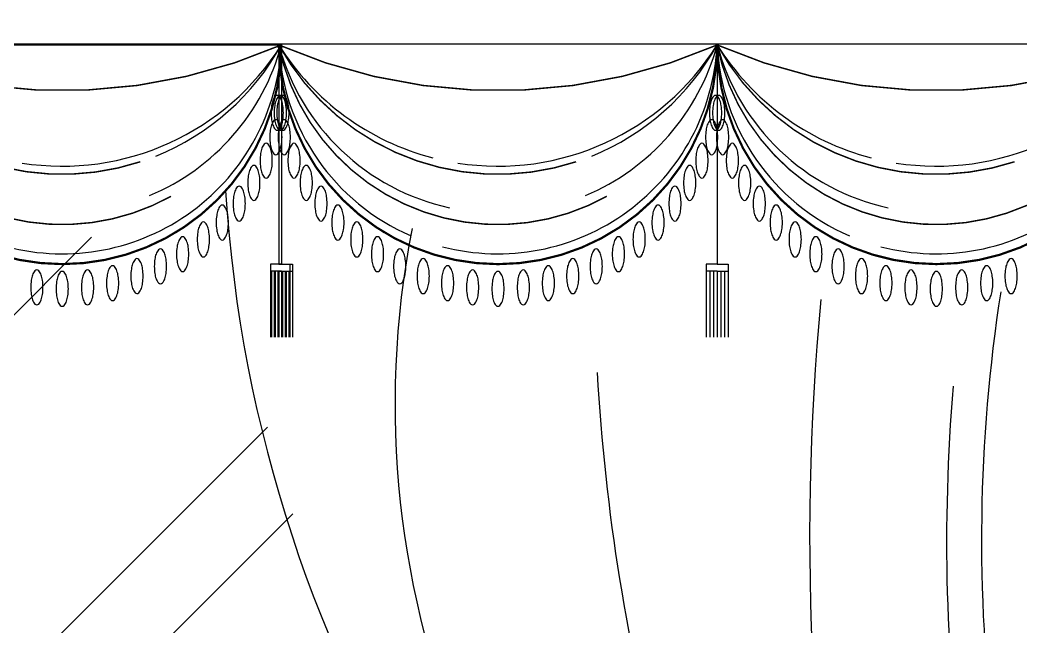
# Model space of a CAD drawing. Header units: millimetres. Extents: x 71641 to 191108, y -23091 to 29972.
# Drawn here: x 111072 to 112275, y -2908 to -2178 of the extents above; entities that cross this region are included whole.
import ezdxf

# ---------------------------------------------------------------- set-up
doc = ezdxf.new("R2010")
doc.units = ezdxf.units.MM
doc.layers.add('DM', color=6, linetype='Continuous')
doc.layers.add('DOOR', color=6, linetype='Continuous')

msp = doc.modelspace()

# ---------------------------------------------------------------- hatches: boundary and pattern name
h = msp.add_hatch()
h.set_pattern_fill('AR-RROOF', color=140, scale=25, angle=45, style=0)
h.set_pattern_definition([(45, (-4175.64, 6613.1), (538.8154, 1436.841), [9525, -1270, 3175, -635]), (45, (-3802.96, 7434.8), (-1046.2, 148.174), [1905, -209.55, 3810, -476.25]), (45, (-4332.8, 7219.26), (2034.028, 2635.7052), [5080, -889, 2540, -635])])
h.paths.add_polyline_path([(111320.6, -2378.3, 0.013181), (111320.1, -2376.6), (111320.1, -2376.6), (111320.1, -2376.6), (111320.6, -2378.1, -0.003718), (111318.9, -2353.5, -0.394282), (110960.5, -2386), (110960.5, -3877.1), (111707.7, -3877.1), (111707.7, -3320.3, -0.154951), (111322.1, -2395.9, -0.017547), (111321.6, -2400.1), (111321.6, -2400.1, 0.017547), (111322.1, -2395.9, -0.00267)])
h.paths.add_polyline_path([(111707.7, -3320.3), (111707.7, -3877.1), (112176.1, -3877.1, -0.007328), (112210, -3781.6), (112203.4, -3768.4), (112203.4, -3747.7, 0.095484), (112200.9, -3734.9), (112194.3, -3718.3), (112188.1, -3709, -0.094171)])
h.paths.add_polyline_path([(110960.5, -2386, -0.23153), (110858.7, -2177.9, -1), (110331.5, -2177.9), (110331.5, -2441.4), (110344.7, -2441.4), (110344.7, -2450.1), (110331.5, -2450.1), (110318.3, -2450.1), (110318.3, -2441.4), (110331.5, -2441.4), (110331.5, -2177.9, -0.658735), (109886.4, -2369.1, -0.166286), (109466.1, -3357.1), (109466.1, -3877.1), (110960.5, -3877.1)])
h.paths.add_polyline_path([(110845.5, -2441.4), (110858.7, -2441.4), (110871.9, -2441.4), (110871.9, -2450.1), (110858.7, -2450.1), (110845.5, -2450.1)], flags=16)
h.paths.add_polyline_path([(110623.3, -2489.5), (110623.3, -2489.5, 0.000001)], flags=16)
h.paths.add_polyline_path([(110653.4, -2484.3), (110653.4, -2484.3, 0.000001)], flags=16)
h.paths.add_polyline_path([(110595.1, -2492.2, 0.000665), (110595.1, -2492.2, -0.004456), (110595, -2492.2, 0.22453), (110597.4, -2491.2, 0.091563), (110600.3, -2486.1, 0.048293), (110601.8, -2479.8, 0.036075), (110602.5, -2471.2, 0.036075), (110601.8, -2462.6, 0.048293), (110600.3, -2456.3), (110600.3, -2456.3), (110600.3, -2456.3), (110600.3, -2456.3, 0.091563), (110597.4, -2451.3, 0.220552), (110595.1, -2450.2, 0.220552), (110592.8, -2451.3, 0.091563), (110589.9, -2456.3, 0.048293), (110588.3, -2462.6, 0.036075), (110587.7, -2471.2, 0.036075), (110588.3, -2479.8), (110588.3, -2479.8), (110588.3, -2479.8), (110588.3, -2479.8), (110588.3, -2479.8), (110588.3, -2479.8, 0.048293), (110589.9, -2486.1, 0.091563), (110592.8, -2491.2, 0.220552)], flags=16)
h.paths.add_polyline_path([(110678.3, -2447.3, 0.036075), (110677.7, -2455.9, 0.036075), (110678.3, -2464.5), (110678.3, -2464.5), (110678.3, -2464.5, 0.048293), (110679.8, -2470.8, 0.091563), (110682.7, -2475.9, 0.220552), (110685, -2476.9, 0.220552), (110687.3, -2475.9, 0.091563), (110690.2, -2470.8, 0.048292), (110691.8, -2464.5, 0.036075), (110692.4, -2455.9, 0.036075), (110691.8, -2447.3, 0.048293), (110690.2, -2441.1, 0.091563), (110687.3, -2436, 0.220552), (110685, -2434.9, 0.220552), (110682.7, -2436, 0.091563), (110679.8, -2441.1, 0.048293)], flags=16)
h.paths.add_polyline_path([(110562.3, -2489.5), (110562.3, -2489.5, 0.000001), (110562.3, -2489.5), (110562.3, -2489.5), (110562.3, -2489.5, 0.220552), (110564.6, -2490.5, 0.220552), (110566.9, -2489.5, 0.091563), (110569.8, -2484.4, 0.048293), (110571.4, -2478.1, 0.036075), (110572, -2469.5, 0.036075), (110571.4, -2460.9, 0.048293), (110569.8, -2454.6, 0.091563), (110566.9, -2449.5, 0.220551), (110564.6, -2448.5, 0.004636), (110564.5, -2448.5, -0.001549), (110564.6, -2448.5, 0.001551), (110564.5, -2448.5, -0.225421), (110566.9, -2449.5, -0.091563), (110569.8, -2454.6, -0.048292), (110571.4, -2460.9), (110571.4, -2460.9), (110571.4, -2460.9, -0.03575), (110572, -2469.4, -0.0364), (110571.4, -2478.1), (110571.4, -2478.1), (110571.4, -2478.1, -0.048292), (110569.8, -2484.4, -0.091562), (110566.9, -2489.5, -0.222274), (110564.6, -2490.5, -0.218832)], flags=16)
h.paths.add_polyline_path([(110715.5, -2424.3), (110715.5, -2424.3)], flags=16)
h.paths.add_polyline_path([(110536.8, -2444.4), (110536.8, -2444.4)], flags=16)
h.paths.add_polyline_path([(110740, -2450.5, 0.220552), (110742.3, -2449.4, 0.091563), (110745.2, -2444.3, 0.048293), (110746.7, -2438.1, 0.036075), (110747.3, -2429.5, 0.036075), (110746.7, -2420.9, 0.048293), (110745.2, -2414.6, 0.091563), (110742.3, -2409.5, 0.220552), (110740, -2408.5, 0.220552), (110737.7, -2409.5, 0.091563), (110734.8, -2414.6, 0.048293), (110733.2, -2420.9, 0.036075), (110732.6, -2429.5, 0.036075), (110733.2, -2438.1, 0.048293), (110734.8, -2444.3, 0.091563), (110737.7, -2449.4, 0.220552)], flags=16)
h.paths.add_polyline_path([(110505.1, -2434.9, -0.001548), (110505.1, -2434.9, 0.001548)], flags=16)
h.paths.add_polyline_path([(110772.2, -2411.8, 0.036075), (110771.6, -2403.2, 0.048293), (110770.1, -2396.9, 0.091563), (110767.2, -2391.8), (110767.2, -2391.8), (110767.2, -2391.8), (110767.2, -2391.8, -0.091562), (110770.1, -2396.9, -0.048293), (110771.6, -2403.2, -0.036075), (110772.2, -2411.8, -0.036075), (110771.6, -2420.4, -0.048293), (110770.1, -2426.7, -0.091563), (110767.2, -2431.8), (110767.2, -2431.8, 0.091562), (110770.1, -2426.7, 0.048292), (110771.6, -2420.4, 0.036075)], flags=16)
h.paths.add_polyline_path([(110471.7, -2459.1, 0.091563), (110474.6, -2464.2, 0.220551), (110476.9, -2465.3, 0.220552), (110479.2, -2464.2, 0.091562), (110482.2, -2459.1, 0.048293), (110483.7, -2452.8, 0.036075), (110484.3, -2444.2, 0.036075), (110483.7, -2435.6, 0.048293), (110482.2, -2429.4, 0.091562), (110479.2, -2424.3, 0.220552), (110476.9, -2423.2, 0.220552), (110474.6, -2424.3, 0.091563), (110471.7, -2429.4, 0.048293), (110470.2, -2435.6, 0.036075), (110469.6, -2444.2, 0.036075), (110470.2, -2452.8, 0.048293)], flags=16)
h.paths.add_polyline_path([(110785.3, -2411.4, 0.000002), (110785.3, -2411.4)], flags=16)
h.paths.add_polyline_path([(110452.5, -2449.4, 0.091563), (110455.4, -2444.3, 0.048293), (110457, -2438.1, 0.036075), (110457.6, -2429.5, 0.036075), (110457, -2420.9, 0.048293), (110455.4, -2414.6, 0.091563), (110452.5, -2409.5, 0.220552), (110450.2, -2408.5, 0.220552), (110447.9, -2409.5, 0.091563), (110445, -2414.6, 0.048293), (110443.5, -2420.9, 0.036075), (110442.9, -2429.5, 0.036075), (110443.5, -2438.1, 0.048293), (110445, -2444.3), (110445, -2444.3), (110445, -2444.3), (110445, -2444.3, 0.091563), (110447.9, -2449.4, 0.220552), (110450.2, -2450.5, 0.220552)], flags=16)
h.paths.add_polyline_path([(110954.8, -2431.8, 0.091563), (110957.8, -2426.7, 0.048293), (110959.3, -2420.4, 0.036075), (110959.9, -2411.8, 0.036075), (110959.3, -2403.2, 0.048293), (110957.8, -2396.9, 0.091563), (110954.8, -2391.8, 0.220551), (110952.5, -2390.8, 0.220551), (110950.2, -2391.8, 0.091563), (110947.3, -2396.9, 0.048293), (110945.8, -2403.2, 0.036075), (110945.2, -2411.8, 0.036075), (110945.8, -2420.4, 0.048293), (110947.3, -2426.7, 0.091562), (110950.2, -2431.8, 0.220552), (110952.5, -2432.8, 0.220551)], flags=16)
h.paths.add_polyline_path([(110929.8, -2370.4, 0.220552), (110927.5, -2371.5, 0.091563), (110924.6, -2376.6, 0.048293), (110923, -2382.9, 0.036075), (110922.4, -2391.5, 0.036075), (110923, -2400.1, 0.048292), (110924.6, -2406.3, 0.091563), (110927.5, -2411.4, 0.220551), (110929.8, -2412.5, 0.220552), (110932.1, -2411.4, 0.091563), (110935, -2406.3, 0.048292), (110936.5, -2400.1, 0.036075), (110937.1, -2391.5, 0.036075), (110936.5, -2382.9, 0.048293), (110935, -2376.6, 0.091562), (110932.1, -2371.5, 0.220552)], flags=16)
h.paths.add_polyline_path([(110805.7, -2388.6), (110805.7, -2388.6, 0.000001), (110805.7, -2388.6), (110805.7, -2388.6, 0.220552), (110808, -2389.7, 0.008958), (110808.1, -2389.7, -0.229965)], flags=16)
h.paths.add_polyline_path([(110432.1, -2420.4, 0.036075), (110432.7, -2411.8, 0.036075), (110432.1, -2403.2, 0.048293), (110430.5, -2396.9, 0.091563), (110427.6, -2391.8), (110427.6, -2391.8, -0.091563), (110430.5, -2396.9, -0.048292), (110432.1, -2403.2, -0.041233), (110432.7, -2413, -0.030919), (110432.1, -2420.4, -0.048293), (110430.5, -2426.7), (110430.5, -2426.7, 0.048293)], flags=16)
h.paths.add_polyline_path([(110911.7, -2388.6, 0.091563), (110914.6, -2383.6, 0.048293), (110916.2, -2377.3, 0.036075), (110916.8, -2368.7, 0.036075), (110916.2, -2360.1, 0.048293), (110914.6, -2353.8, 0.091563), (110911.7, -2348.7, 0.220552), (110909.4, -2347.7, 0.220552), (110907.1, -2348.7, 0.091562), (110904.2, -2353.8, 0.048292), (110902.7, -2360.1), (110902.7, -2360.1, -0.048292), (110904.2, -2353.8), (110904.2, -2353.8, 0.048292), (110902.7, -2360.1, 0.036075), (110902.1, -2368.7, 0.036075), (110902.7, -2377.3, 0.048293), (110904.2, -2383.6, 0.091563), (110907.1, -2388.6, 0.220551), (110909.4, -2389.7, 0.220552)], flags=16)
h.paths.add_polyline_path([(110818.3, -2343.8, 0.036075), (110818.9, -2352.4), (110818.9, -2352.4), (110818.9, -2352.4), (110818.9, -2352.4), (110818.9, -2352.4), (110818.9, -2352.4, -0.036075), (110818.3, -2343.8, -0.036075), (110818.9, -2335.2), (110818.9, -2335.2, 0.036075)], flags=16)
h.paths.add_polyline_path([(110404.8, -2411.4, 0.091563), (110407.8, -2406.3, 0.048293), (110409.3, -2400.1, 0.036075), (110409.9, -2391.5, 0.036075), (110409.3, -2382.9, 0.048293), (110407.8, -2376.6), (110407.8, -2376.6, -0.048293), (110409.3, -2382.9, -0.036075), (110409.9, -2391.5, -0.036075), (110409.3, -2400.1, -0.048293), (110407.8, -2406.3, -0.091563), (110404.8, -2411.4)], flags=16)
h.paths.add_polyline_path([(110891.8, -2364.8, 0.220552), (110894.1, -2363.7, 0.091563), (110897, -2358.6, 0.048293), (110898.5, -2352.4, 0.036075), (110899.1, -2343.8, 0.036075), (110898.5, -2335.2, 0.048293), (110897, -2328.9, 0.091563), (110894.1, -2323.8, 0.220552), (110891.8, -2322.8, 0.220552), (110889.5, -2323.8, 0.091563), (110886.5, -2328.9, 0.048292), (110885, -2335.2), (110885, -2335.2), (110885, -2335.2, 0.036075), (110884.4, -2343.8, 0.036075), (110885, -2352.4, 0.048292), (110886.5, -2358.6, 0.091563), (110889.5, -2363.7, 0.220552)], flags=16)
h.paths.add_polyline_path([(110838.1, -2337, 0.220552), (110840.4, -2338.1, 0.220552), (110842.7, -2337, 0.091563), (110845.6, -2331.9, 0.048292), (110847.2, -2325.7, 0.036075), (110847.8, -2317.1, 0.036075), (110847.2, -2308.5, 0.048293), (110845.6, -2302.2, 0.091563), (110842.7, -2297.1, 0.220551), (110840.4, -2296, 0.220552), (110838.1, -2297.1, 0.091562), (110835.2, -2302.2, 0.048292), (110833.7, -2308.5, 0.036075), (110833.1, -2317.1, 0.036075), (110833.7, -2325.7, 0.048292), (110835.2, -2331.9, 0.091563)], flags=16)
h.paths.add_polyline_path([(110382.2, -2347.7, 0.01172), (110382.1, -2347.7, -0.232874), (110384.5, -2348.7, -0.091562), (110387.4, -2353.8), (110387.4, -2353.8, 0.091563), (110384.5, -2348.7, 0.220551)], flags=16)
h.paths.add_polyline_path([(110874.7, -2337, -0.091563), (110871.8, -2331.9, -0.048293), (110870.2, -2325.7), (110870.2, -2325.7, 0.048293), (110871.8, -2331.9, 0.091563), (110874.7, -2337, 0.220552), (110877, -2338.1, 0.001556), (110877, -2338.1, -0.222184)], flags=16)
h.paths.add_polyline_path([(110218, -2414.6, 0.091563), (110215, -2409.5, 0.220551), (110212.7, -2408.5, 0.01172), (110212.6, -2408.5, -0.232874), (110215, -2409.5, -0.091562), (110218, -2414.6)], flags=17)
h.paths.add_polyline_path([(110188.3, -2464.2, 0.091562), (110191.2, -2459.1, 0.048293), (110192.8, -2452.8, 0.036075), (110193.4, -2444.2, 0.036075), (110192.8, -2435.6, 0.048293), (110191.2, -2429.4, 0.091563), (110188.3, -2424.3, 0.220551), (110186, -2423.2, 0.220551), (110183.7, -2424.3, 0.091563), (110180.8, -2429.4, 0.048293), (110179.3, -2435.6, 0.036075), (110178.6, -2444.2, 0.036075), (110179.3, -2452.8, 0.048293), (110180.8, -2459.1, 0.091563), (110183.7, -2464.2, 0.220552), (110186, -2465.3, 0.220552)], flags=16)
h.paths.add_polyline_path([(110237.6, -2390.8, 0.220551), (110235.3, -2391.8), (110235.3, -2391.8, -0.232873), (110237.8, -2390.8, -0.208294), (110239.9, -2391.8), (110239.9, -2391.8, 0.220552)], flags=17)
h.paths.add_polyline_path([(110160.1, -2475.9, 0.091563), (110163, -2470.8, 0.048292), (110164.6, -2464.5, 0.036075), (110165.2, -2455.9, 0.036075), (110164.6, -2447.3, 0.048293), (110163, -2441.1, 0.091563), (110160.1, -2436, 0.220552), (110157.8, -2434.9, 0.220552), (110155.5, -2436, 0.091563), (110152.6, -2441.1, 0.048293), (110151.1, -2447.3, 0.036075), (110150.4, -2455.9, 0.036075), (110151.1, -2464.5), (110151.1, -2464.5, -0.029868), (110150.5, -2457.4, -0.008559), (110150.4, -2455.4, 0.038437), (110151.1, -2464.5, 0.048292), (110152.6, -2470.8, 0.091563), (110155.5, -2475.9, 0.220552), (110157.8, -2476.9, 0.220552)], flags=16)
h.paths.add_polyline_path([(110258.1, -2411.4, 0.000001), (110258.1, -2411.4), (110258.1, -2411.4), (110258.1, -2411.4, 0.220552), (110260.4, -2412.5, 0.000547), (110260.4, -2412.5, -0.000077), (110260.4, -2412.5, 0.000078), (110260.4, -2412.5, -0.221127), (110258.1, -2411.4)], flags=17)
h.paths.add_polyline_path([(110126.2, -2484.3), (110126.2, -2484.3)], flags=16)
h.paths.add_polyline_path([(110858.6, -2279.8, -0.004018), (110858.7, -2279.3, 0.000144), (110858.7, -2279.3, 0.002319), (110858.6, -2279.8, 0.000125)], flags=16)
h.paths.add_polyline_path([(110364.6, -2364.8, 0.005141), (110364.6, -2364.8, -0.005143), (110364.6, -2364.8, 0.004138), (110364.6, -2364.8, -0.004136)], flags=16)
h.paths.add_polyline_path([(110283.1, -2388.6, 0.091563), (110286, -2383.6, 0.048293), (110287.5, -2377.3, 0.036075), (110288.1, -2368.7, 0.036075), (110287.5, -2360.1, 0.048293), (110286, -2353.8, 0.091563), (110283.1, -2348.7, 0.220552), (110280.8, -2347.7, 0.220552), (110278.5, -2348.7, 0.091563), (110275.5, -2353.8, 0.048292), (110274, -2360.1, 0.036075), (110273.4, -2368.7, 0.036075), (110274, -2377.3, 0.048293), (110275.5, -2383.6, 0.091563), (110278.5, -2388.6, 0.220551), (110280.8, -2389.7, 0.220552)], flags=17)
h.paths.add_polyline_path([(110098.2, -2490.5, 0.00727), (110098.2, -2490.5, 0.008961), (110098.4, -2490.5, 0.220552), (110100.7, -2489.5, 0.091563), (110103.6, -2484.4, 0.048292), (110105.1, -2478.1), (110105.1, -2478.1), (110105.1, -2478.1), (110105.1, -2478.1, -0.048292), (110103.6, -2484.4, -0.091563), (110100.7, -2489.5, -0.226962), (110098.3, -2490.5, -0.010127)], flags=16)
h.paths.add_polyline_path([(110291.7, -2352.4), (110291.7, -2352.4)], flags=17)
h.paths.add_polyline_path([(110073.1, -2456.3, 0.091563), (110070.2, -2451.3, 0.220552), (110067.9, -2450.2, 0.004636), (110067.8, -2450.2, -0.225418), (110070.2, -2451.3, -0.091562), (110073.1, -2456.3), (110073.1, -2456.3)], flags=16)
h.paths.add_polyline_path([(110850.1, -2268.1), (110850.1, -2268.1), (110850.1, -2268.1), (110850.1, -2268.1)], flags=16)
h.paths.add_polyline_path([(110350, -2338.1, -0.089876), (110348.9, -2338, 0.089876)], flags=16)
h.paths.add_polyline_path([(110310.9, -2337, 0.220552), (110313.2, -2338.1, 0.220552), (110315.5, -2337, 0.091563), (110318.4, -2331.9, 0.048293), (110319.9, -2325.7, 0.036075), (110320.6, -2317.1, 0.036075), (110319.9, -2308.5, 0.048293), (110318.4, -2302.2, 0.091563), (110315.5, -2297.1, 0.220551), (110313.2, -2296, 0.220552), (110310.9, -2297.1, 0.091563), (110308, -2302.2, 0.048293), (110306.5, -2308.5, 0.036075), (110305.8, -2317.1, 0.036075), (110306.5, -2325.7, 0.048293), (110308, -2331.9, 0.091563)], flags=17)
h.paths.add_polyline_path([(110037, -2448.5, -0.114882), (110038.4, -2448.7, 0.114882)], flags=16)
h.paths.add_polyline_path([(110012.5, -2449.5, 0.091563), (110009.6, -2444.4, 0.220551), (110007.3, -2443.4, 0.01172), (110007.1, -2443.4, -0.232874), (110009.6, -2444.4, -0.091563), (110012.5, -2449.5, -0.048293), (110014, -2455.8), (110014, -2455.8, 0.048293)], flags=16)
h.paths.add_polyline_path([(109971.2, -2464.5), (109971.2, -2464.5)], flags=16)
h.paths.add_polyline_path([(109944.5, -2459.1), (109944.5, -2459.1)], flags=16)
h.paths.add_polyline_path([(109925.3, -2449.4, 0.091563), (109928.2, -2444.3, 0.048293), (109929.7, -2438.1, 0.036075), (109930.4, -2429.5, 0.036075), (109929.7, -2420.9, 0.048293), (109928.2, -2414.6, 0.091563), (109925.3, -2409.5, 0.220552), (109923, -2408.5, 0.004636), (109922.9, -2408.5, -0.001549), (109923, -2408.5, 0.001551), (109922.9, -2408.5, -0.225421), (109925.3, -2409.5, -0.091562), (109928.2, -2414.6, -0.048293), (109929.7, -2420.9, -0.029076), (109930.3, -2427.8, -0.043077), (109929.7, -2438.1, -0.048292), (109928.2, -2444.3, -0.091563), (109925.3, -2449.4, -0.220865), (109923, -2450.5, -0.000029), (109923, -2450.5, 0.220896)], flags=16)
h.paths.add_polyline_path([(109900.4, -2431.8, 0.091563), (109903.3, -2426.7, 0.048293), (109904.8, -2420.4, 0.036075), (109905.5, -2411.8, 0.036075), (109904.8, -2403.2, 0.048293), (109903.3, -2396.9), (109903.3, -2396.9), (109903.3, -2396.9), (109903.3, -2396.9, 0.091563), (109900.4, -2391.8, 0.220552), (109898.1, -2390.8, 0.220551), (109895.8, -2391.8, 0.091563), (109892.9, -2396.9, 0.048292), (109891.3, -2403.2, 0.036075), (109890.7, -2411.8, 0.036075), (109891.3, -2420.4, 0.048293), (109892.9, -2426.7, 0.091563), (109895.8, -2431.8, 0.220552), (109898.1, -2432.8, 0.220552)], flags=17)

# ---------------------------------------------------------------- linework, layer by layer
at = {"color": 0}
msp.add_line((112455.2, -2207.1), (108718.9, -2207.1), dxfattribs=at)
at = {"layer": 'DM', "color": 191}
for p, q in [((108749.8, -2207.9), (111385.9, -2207.9)), ((111385.9, -2471.4), (111372.7, -2471.4)), ((111372.7, -2471.4), (111372.7, -2559.2)), ((111385.9, -2471.4), (111372.7, -2471.4)), ((111382.8, -2471.4), (111396, -2471.4)), ((111382.8, -2471.4), (111396, -2471.4)), ((111385.9, -2471.4), (111399.1, -2471.4)), ((111385.9, -2471.4), (111399.1, -2471.4)), ((111396, -2471.4), (111396, -2559.2)), ((111399.1, -2471.4), (111399.1, -2559.2)), ((111910.1, -2471.4), (111896.9, -2471.4)), ((111910.1, -2471.4), (111896.9, -2471.4)), ((111896.9, -2471.4), (111896.9, -2559.2)), ((111910.1, -2471.4), (111923.2, -2471.4)), ((111910.1, -2471.4), (111923.2, -2471.4)), ((111923.2, -2471.4), (111923.2, -2559.2)), ((111385.9, -2480.1), (111372.7, -2480.1)), ((111385.9, -2480.1), (111372.7, -2480.1)), ((111374, -2480.1), (111374, -2559.2)), ((111377.1, -2480.1), (111377.1, -2559.2)), ((111378.4, -2480.1), (111378.4, -2559.2)), ((111381.5, -2480.1), (111381.5, -2559.2)), ((111382.8, -2480.1), (111396, -2480.1)), ((111382.8, -2480.1), (111396, -2480.1)), ((111382.8, -2480.1), (111382.8, -2559.2)), ((111385.9, -2480.1), (111399.1, -2480.1)), ((111385.9, -2480.1), (111399.1, -2480.1)), ((111385.9, -2480.1), (111385.9, -2559.2)), ((111387.2, -2480.1), (111387.2, -2559.2)), ((111390.3, -2480.1), (111390.3, -2559.2)), ((111391.6, -2480.1), (111391.6, -2559.2)), ((111394.7, -2480.1), (111394.7, -2559.2)), ((111910.1, -2480.1), (111896.9, -2480.1)), ((111910.1, -2480.1), (111896.9, -2480.1)), ((111901.3, -2480.1), (111901.3, -2559.2)), ((111905.7, -2480.1), (111905.7, -2559.2)), ((111910.1, -2480.1), (111923.2, -2480.1)), ((111910.1, -2480.1), (111910.1, -2559.2)), ((111910.1, -2480.1), (111923.2, -2480.1)), ((111914.4, -2480.1), (111914.4, -2559.2)), ((111918.8, -2480.1), (111918.8, -2559.2))]:
    msp.add_line(p, q, dxfattribs=at)
at = {"layer": 'DM', "color": 8}
for p, q in [((111382.8, -2207.9), (111382.8, -2471.4)), ((111385.9, -2207.9), (111385.9, -2471.4)), ((111910.1, -2207.9), (111910.1, -2471.4))]:
    msp.add_line(p, q, dxfattribs=at)
at = {"layer": 'DM', "color": 191}
for points in [[(110858.7, -2207.9, 2.64, 2.64, 1), (111385.9, -2207.9, 2.64, 2.64, 1)], [(111382.8, -2207.9, 2.64, 2.64, 1), (111910.1, -2207.9, 2.64, 2.64, 1)], [(111382.8, -2207.9, 1.76, 1.76, 0.208231), (111910.1, -2207.9, 1.76, 1.76, 0.208231)], [(111910.1, -2207.9, 2.64, 2.64, 1), (112437.3, -2207.9, 2.64, 2.64, 1)], [(111910.1, -2207.9, 1.76, 1.76, 0.208231), (112437.3, -2207.9, 1.76, 1.76, 0.208231)]]:
    msp.add_lwpolyline(points, format="xyseb", dxfattribs=at)
at = {"layer": 'DM', "color": 8}
for points in [[(110858.7, -2207.9, 1.76, 1.76, 0.208231), (111385.9, -2207.9, 1.76, 1.76, 0.208231)], [(110858.7, -2207.9, 1.76, 1.76, 0.508449), (111253.2, -2389.9, 1.76, 1.76, 0.508449)], [(110858.7, -2207.9, 1.76, 1.76, 0.360448), (111216.3, -2348.4, 1.76, 1.76, 0.360448)], [(111382.8, -2207.9, 1.76, 1.76, 0.360448), (111740.4, -2348.4, 1.76, 1.76, 0.360448)], [(111382.8, -2207.9, 1.76, 1.76, 0.508449), (111777.3, -2389.9, 1.76, 1.76, 0.508449)], [(111910.1, -2207.9, 1.76, 1.76, 0.360448), (112267.7, -2348.4, 1.76, 1.76, 0.360448)], [(111910.1, -2207.9, 1.76, 1.76, 0.508449), (112304.5, -2389.9, 1.76, 1.76, 0.508449)]]:
    msp.add_lwpolyline(points, format="xyseb", dxfattribs=at)
for points in [[(111381, -2268.5, 0.220552), (111378.7, -2269.5, 0.091563), (111375.8, -2274.6, 0.048293), (111374.2, -2280.9, 0.036075), (111373.6, -2289.5, 0.036075), (111374.2, -2298.1, 0.048293), (111375.8, -2304.4, 0.091563), (111378.7, -2309.5, 0.220552), (111381, -2310.5, 0.220552), (111383.3, -2309.5, 0.091563), (111386.2, -2304.4, 0.048293), (111387.7, -2298.1, 0.036075), (111388.3, -2289.5, 0.036075), (111387.7, -2280.9, 0.048293), (111386.2, -2274.6, 0.091563), (111383.3, -2269.5, 0.220552)], [(111384.7, -2268.5, 0.220552), (111382.4, -2269.5, 0.091563), (111379.5, -2274.6, 0.048293), (111377.9, -2280.9, 0.036075), (111377.3, -2289.5, 0.036075), (111377.9, -2298.1, 0.048293), (111379.5, -2304.4, 0.091563), (111382.4, -2309.5, 0.220552), (111384.7, -2310.5, 0.220552), (111387, -2309.5, 0.091563), (111389.9, -2304.4, 0.048293), (111391.4, -2298.1, 0.036075), (111392.1, -2289.5, 0.036075), (111391.4, -2280.9, 0.048293), (111389.9, -2274.6, 0.091563), (111387, -2269.5, 0.220552)], [(111387.8, -2268.5, 0.220552), (111385.5, -2269.5, 0.091563), (111382.6, -2274.6, 0.048293), (111381, -2280.9, 0.036075), (111380.4, -2289.5, 0.036075), (111381, -2298.1, 0.048293), (111382.6, -2304.4, 0.091563), (111385.5, -2309.5, 0.220552), (111387.8, -2310.5, 0.220552), (111390.1, -2309.5, 0.091563), (111393, -2304.4, 0.048293), (111394.5, -2298.1, 0.036075), (111395.2, -2289.5, 0.036075), (111394.5, -2280.9, 0.048293), (111393, -2274.6, 0.091563), (111390.1, -2269.5, 0.220552)], [(111908.2, -2268.5, 0.220552), (111905.9, -2269.5, 0.091563), (111903, -2274.6, 0.048293), (111901.4, -2280.9, 0.036075), (111900.8, -2289.5, 0.036075), (111901.4, -2298.1, 0.048293), (111903, -2304.4, 0.091563), (111905.9, -2309.5, 0.220552), (111908.2, -2310.5, 0.220552), (111910.5, -2309.5, 0.091563), (111913.4, -2304.4, 0.048293), (111914.9, -2298.1, 0.036075), (111915.6, -2289.5, 0.036075), (111914.9, -2280.9, 0.048293), (111913.4, -2274.6, 0.091563), (111910.5, -2269.5, 0.220552)], [(111911.9, -2268.5, 0.220552), (111909.6, -2269.5, 0.091563), (111906.7, -2274.6, 0.048293), (111905.2, -2280.9, 0.036075), (111904.5, -2289.5, 0.036075), (111905.2, -2298.1, 0.048293), (111906.7, -2304.4, 0.091563), (111909.6, -2309.5, 0.220552), (111911.9, -2310.5, 0.220552), (111914.2, -2309.5, 0.091563), (111917.1, -2304.4, 0.048293), (111918.7, -2298.1, 0.036075), (111919.3, -2289.5, 0.036075), (111918.7, -2280.9, 0.048293), (111917.1, -2274.6, 0.091563), (111914.2, -2269.5, 0.220552)]]:
    msp.add_lwpolyline(points, format="xyb", close=True, dxfattribs=at)
at = {"layer": 'DM', "color": 191}
for points in [[(111379.3, -2297.8, 0.220552), (111377, -2298.9, 0.091563), (111374.1, -2304, 0.048293), (111372.6, -2310.2, 0.036075), (111372, -2318.8, 0.036075), (111372.6, -2327.4, 0.048293), (111374.1, -2333.7, 0.091563), (111377, -2338.8, 0.220552), (111379.3, -2339.9, 0.220552), (111381.6, -2338.8, 0.091563), (111384.5, -2333.7, 0.048293), (111386.1, -2327.4, 0.036075), (111386.7, -2318.8, 0.036075), (111386.1, -2310.2, 0.048293), (111384.5, -2304, 0.091563), (111381.6, -2298.9, 0.220552)], [(111389.4, -2297.8, 0.220552), (111387.1, -2298.9, 0.091563), (111384.2, -2304, 0.048293), (111382.7, -2310.2, 0.036075), (111382.1, -2318.8, 0.036075), (111382.7, -2327.4, 0.048293), (111384.2, -2333.7, 0.091563), (111387.1, -2338.8, 0.220552), (111389.4, -2339.9, 0.220552), (111391.7, -2338.8, 0.091563), (111394.6, -2333.7, 0.048293), (111396.2, -2327.4, 0.036075), (111396.8, -2318.8, 0.036075), (111396.2, -2310.2, 0.048293), (111394.6, -2304, 0.091563), (111391.7, -2298.9, 0.220552)], [(111903.5, -2297.8, 0.220552), (111901.2, -2298.9, 0.091563), (111898.2, -2304, 0.048293), (111896.7, -2310.2, 0.036075), (111896.1, -2318.8, 0.036075), (111896.7, -2327.4, 0.048293), (111898.2, -2333.7, 0.091563), (111901.2, -2338.8, 0.220552), (111903.5, -2339.9, 0.220552), (111905.8, -2338.8, 0.091563), (111908.7, -2333.7, 0.048293), (111910.2, -2327.4, 0.036075), (111910.8, -2318.8, 0.036075), (111910.2, -2310.2, 0.048293), (111908.7, -2304, 0.091563), (111905.8, -2298.9, 0.220552)], [(111916.6, -2297.8, 0.220552), (111914.4, -2298.9, 0.091563), (111911.4, -2304, 0.048293), (111909.9, -2310.2, 0.036075), (111909.3, -2318.8, 0.036075), (111909.9, -2327.4, 0.048293), (111911.4, -2333.7, 0.091563), (111914.4, -2338.8, 0.220552), (111916.6, -2339.9, 0.220552), (111918.9, -2338.8, 0.091563), (111921.9, -2333.7, 0.048293), (111923.4, -2327.4, 0.036075), (111924, -2318.8, 0.036075), (111923.4, -2310.2, 0.048293), (111921.9, -2304, 0.091563), (111918.9, -2298.9, 0.220552)], [(111367.6, -2326, 0.220552), (111365.3, -2327.1, 0.091563), (111362.4, -2332.2, 0.048293), (111360.9, -2338.5, 0.036075), (111360.3, -2347.1, 0.036075), (111360.9, -2355.7, 0.048293), (111362.4, -2361.9, 0.091563), (111365.3, -2367, 0.220552), (111367.6, -2368.1, 0.220552), (111369.9, -2367, 0.091563), (111372.9, -2361.9, 0.048293), (111374.4, -2355.7, 0.036075), (111375, -2347.1, 0.036075), (111374.4, -2338.5, 0.048293), (111372.9, -2332.2, 0.091563), (111369.9, -2327.1, 0.220552)], [(111401.1, -2326, 0.220552), (111398.8, -2327.1, 0.091563), (111395.9, -2332.2, 0.048293), (111394.4, -2338.5, 0.036075), (111393.7, -2347.1, 0.036075), (111394.4, -2355.7, 0.048293), (111395.9, -2361.9, 0.091563), (111398.8, -2367, 0.220552), (111401.1, -2368.1, 0.220552), (111403.4, -2367, 0.091563), (111406.3, -2361.9, 0.048293), (111407.9, -2355.7, 0.036075), (111408.5, -2347.1, 0.036075), (111407.9, -2338.5, 0.048293), (111406.3, -2332.2, 0.091563), (111403.4, -2327.1, 0.220552)], [(111891.8, -2326, 0.220552), (111889.5, -2327.1, 0.091563), (111886.6, -2332.2, 0.048293), (111885, -2338.5, 0.036075), (111884.4, -2347.1, 0.036075), (111885, -2355.7, 0.048293), (111886.6, -2361.9, 0.091563), (111889.5, -2367, 0.220552), (111891.8, -2368.1, 0.220552), (111894.1, -2367, 0.091563), (111897, -2361.9, 0.048293), (111898.5, -2355.7, 0.036075), (111899.1, -2347.1, 0.036075), (111898.5, -2338.5, 0.048293), (111897, -2332.2, 0.091563), (111894.1, -2327.1, 0.220552)], [(111928.3, -2326, 0.220552), (111926, -2327.1, 0.091563), (111923.1, -2332.2, 0.048293), (111921.6, -2338.5, 0.036075), (111921, -2347.1, 0.036075), (111921.6, -2355.7, 0.048293), (111923.1, -2361.9, 0.091563), (111926, -2367, 0.220552), (111928.3, -2368.1, 0.220552), (111930.6, -2367, 0.091563), (111933.5, -2361.9, 0.048293), (111935.1, -2355.7, 0.036075), (111935.7, -2347.1, 0.036075), (111935.1, -2338.5, 0.048293), (111933.5, -2332.2, 0.091563), (111930.6, -2327.1, 0.220552)], [(111352.9, -2352.8, 0.220552), (111350.6, -2353.8, 0.091563), (111347.7, -2358.9, 0.048293), (111346.1, -2365.2, 0.036075), (111345.5, -2373.8, 0.036075), (111346.1, -2382.4, 0.048293), (111347.7, -2388.6, 0.091563), (111350.6, -2393.7, 0.220552), (111352.9, -2394.8, 0.220552), (111355.2, -2393.7, 0.091563), (111358.1, -2388.6, 0.048293), (111359.6, -2382.4, 0.036075), (111360.2, -2373.8, 0.036075), (111359.6, -2365.2, 0.048293), (111358.1, -2358.9, 0.091563), (111355.2, -2353.8, 0.220552)], [(111415.9, -2352.8, 0.220552), (111413.6, -2353.8, 0.091563), (111410.7, -2358.9, 0.048293), (111409.1, -2365.2, 0.036075), (111408.5, -2373.8, 0.036075), (111409.1, -2382.4, 0.048293), (111410.7, -2388.6, 0.091563), (111413.6, -2393.7, 0.220552), (111415.9, -2394.8, 0.220552), (111418.2, -2393.7, 0.091563), (111421.1, -2388.6, 0.048293), (111422.6, -2382.4, 0.036075), (111423.3, -2373.8, 0.036075), (111422.6, -2365.2, 0.048293), (111421.1, -2358.9, 0.091563), (111418.2, -2353.8, 0.220552)], [(111877, -2352.8, 0.220552), (111874.7, -2353.8, 0.091563), (111871.8, -2358.9, 0.048293), (111870.3, -2365.2, 0.036075), (111869.6, -2373.8, 0.036075), (111870.3, -2382.4, 0.048293), (111871.8, -2388.6, 0.091563), (111874.7, -2393.7, 0.220552), (111877, -2394.8, 0.220552), (111879.3, -2393.7, 0.091563), (111882.2, -2388.6, 0.048293), (111883.8, -2382.4, 0.036075), (111884.4, -2373.8, 0.036075), (111883.8, -2365.2, 0.048293), (111882.2, -2358.9, 0.091563), (111879.3, -2353.8, 0.220552)], [(111943.1, -2352.8, 0.220552), (111940.8, -2353.8, 0.091563), (111937.9, -2358.9, 0.048293), (111936.4, -2365.2, 0.036075), (111935.7, -2373.8, 0.036075), (111936.4, -2382.4, 0.048293), (111937.9, -2388.6, 0.091563), (111940.8, -2393.7, 0.220552), (111943.1, -2394.8, 0.220552), (111945.4, -2393.7, 0.091563), (111948.3, -2388.6, 0.048293), (111949.9, -2382.4, 0.036075), (111950.5, -2373.8, 0.036075), (111949.9, -2365.2, 0.048293), (111948.3, -2358.9, 0.091563), (111945.4, -2353.8, 0.220552)], [(111335.2, -2377.7, 0.220552), (111332.9, -2378.7, 0.091563), (111330, -2383.8, 0.048293), (111328.5, -2390.1, 0.036075), (111327.8, -2398.7, 0.036075), (111328.5, -2407.3, 0.048293), (111330, -2413.6, 0.091563), (111332.9, -2418.6, 0.220552), (111335.2, -2419.7, 0.220552), (111337.5, -2418.6, 0.091563), (111340.4, -2413.6, 0.048293), (111342, -2407.3, 0.036075), (111342.6, -2398.7, 0.036075), (111342, -2390.1, 0.048293), (111340.4, -2383.8, 0.091563), (111337.5, -2378.7, 0.220552)], [(111433.6, -2377.7, 0.220552), (111431.3, -2378.7, 0.091563), (111428.3, -2383.8, 0.048293), (111426.8, -2390.1, 0.036075), (111426.2, -2398.7, 0.036075), (111426.8, -2407.3, 0.048293), (111428.3, -2413.6, 0.091563), (111431.3, -2418.6, 0.220552), (111433.6, -2419.7, 0.220552), (111435.8, -2418.6, 0.091563), (111438.8, -2413.6, 0.048293), (111440.3, -2407.3, 0.036075), (111440.9, -2398.7, 0.036075), (111440.3, -2390.1, 0.048293), (111438.8, -2383.8, 0.091563), (111435.8, -2378.7, 0.220552)], [(111859.3, -2377.7, 0.220552), (111857, -2378.7, 0.091563), (111854.1, -2383.8, 0.048293), (111852.6, -2390.1, 0.036075), (111852, -2398.7, 0.036075), (111852.6, -2407.3, 0.048293), (111854.1, -2413.6, 0.091563), (111857, -2418.6, 0.220552), (111859.3, -2419.7, 0.220552), (111861.6, -2418.6, 0.091563), (111864.5, -2413.6, 0.048293), (111866.1, -2407.3, 0.036075), (111866.7, -2398.7, 0.036075), (111866.1, -2390.1, 0.048293), (111864.5, -2383.8, 0.091563), (111861.6, -2378.7, 0.220552)], [(111960.8, -2377.7, 0.220552), (111958.5, -2378.7, 0.091563), (111955.6, -2383.8, 0.048293), (111954, -2390.1, 0.036075), (111953.4, -2398.7, 0.036075), (111954, -2407.3, 0.048293), (111955.6, -2413.6, 0.091563), (111958.5, -2418.6, 0.220552), (111960.8, -2419.7, 0.220552), (111963.1, -2418.6, 0.091563), (111966, -2413.6, 0.048293), (111967.5, -2407.3, 0.036075), (111968.1, -2398.7, 0.036075), (111967.5, -2390.1, 0.048293), (111966, -2383.8, 0.091563), (111963.1, -2378.7, 0.220552)], [(111314.9, -2400.4, 0.220552), (111312.6, -2401.5, 0.091563), (111309.6, -2406.6, 0.048293), (111308.1, -2412.9, 0.036075), (111307.5, -2421.5, 0.036075), (111308.1, -2430.1, 0.048293), (111309.6, -2436.3, 0.091563), (111312.6, -2441.4, 0.220552), (111314.9, -2442.5, 0.220552), (111317.2, -2441.4, 0.091563), (111320.1, -2436.3, 0.048293), (111321.6, -2430.1, 0.036075), (111322.2, -2421.5, 0.036075), (111321.6, -2412.9, 0.048293), (111320.1, -2406.6, 0.091563), (111317.2, -2401.5, 0.220552)], [(111453.9, -2400.4, 0.220552), (111451.6, -2401.5, 0.091563), (111448.7, -2406.6, 0.048293), (111447.1, -2412.9, 0.036075), (111446.5, -2421.5, 0.036075), (111447.1, -2430.1, 0.048293), (111448.7, -2436.3, 0.091563), (111451.6, -2441.4, 0.220552), (111453.9, -2442.5, 0.220552), (111456.2, -2441.4, 0.091563), (111459.1, -2436.3, 0.048293), (111460.6, -2430.1, 0.036075), (111461.3, -2421.5, 0.036075), (111460.6, -2412.9, 0.048293), (111459.1, -2406.6, 0.091563), (111456.2, -2401.5, 0.220552)], [(111839, -2400.4, 0.220552), (111836.7, -2401.5, 0.091563), (111833.8, -2406.6, 0.048293), (111832.2, -2412.9, 0.036075), (111831.6, -2421.5, 0.036075), (111832.2, -2430.1, 0.048293), (111833.8, -2436.3, 0.091563), (111836.7, -2441.4, 0.220552), (111839, -2442.5, 0.220552), (111841.3, -2441.4, 0.091563), (111844.2, -2436.3, 0.048293), (111845.7, -2430.1, 0.036075), (111846.4, -2421.5, 0.036075), (111845.7, -2412.9, 0.048293), (111844.2, -2406.6, 0.091563), (111841.3, -2401.5, 0.220552)], [(111981.1, -2400.4, 0.220552), (111978.8, -2401.5, 0.091563), (111975.9, -2406.6, 0.048293), (111974.4, -2412.9, 0.036075), (111973.8, -2421.5, 0.036075), (111974.4, -2430.1, 0.048293), (111975.9, -2436.3, 0.091563), (111978.8, -2441.4, 0.220552), (111981.1, -2442.5, 0.220552), (111983.4, -2441.4, 0.091563), (111986.3, -2436.3, 0.048293), (111987.9, -2430.1, 0.036075), (111988.5, -2421.5, 0.036075), (111987.9, -2412.9, 0.048293), (111986.3, -2406.6, 0.091563), (111983.4, -2401.5, 0.220552)], [(111292.1, -2420.8, 0.220552), (111289.8, -2421.8, 0.091563), (111286.9, -2426.9, 0.048293), (111285.3, -2433.2, 0.036075), (111284.7, -2441.8, 0.036075), (111285.3, -2450.4, 0.048293), (111286.9, -2456.7, 0.091563), (111289.8, -2461.8, 0.220552), (111292.1, -2462.8, 0.220552), (111294.4, -2461.8, 0.091563), (111297.3, -2456.7, 0.048293), (111298.8, -2450.4, 0.036075), (111299.5, -2441.8, 0.036075), (111298.8, -2433.2, 0.048293), (111297.3, -2426.9, 0.091563), (111294.4, -2421.8, 0.220552)], [(111476.7, -2420.8, 0.220552), (111474.4, -2421.8, 0.091563), (111471.5, -2426.9, 0.048293), (111469.9, -2433.2, 0.036075), (111469.3, -2441.8, 0.036075), (111469.9, -2450.4, 0.048293), (111471.5, -2456.7, 0.091563), (111474.4, -2461.8, 0.220552), (111476.7, -2462.8, 0.220552), (111479, -2461.8, 0.091563), (111481.9, -2456.7, 0.048293), (111483.4, -2450.4, 0.036075), (111484, -2441.8, 0.036075), (111483.4, -2433.2, 0.048293), (111481.9, -2426.9, 0.091563), (111479, -2421.8, 0.220552)], [(111816.2, -2420.8, 0.220552), (111813.9, -2421.8, 0.091563), (111811, -2426.9, 0.048293), (111809.5, -2433.2, 0.036075), (111808.8, -2441.8, 0.036075), (111809.5, -2450.4, 0.048293), (111811, -2456.7, 0.091563), (111813.9, -2461.8, 0.220552), (111816.2, -2462.8, 0.220552), (111818.5, -2461.8, 0.091563), (111821.4, -2456.7, 0.048293), (111823, -2450.4, 0.036075), (111823.6, -2441.8, 0.036075), (111823, -2433.2, 0.048293), (111821.4, -2426.9, 0.091563), (111818.5, -2421.8, 0.220552)], [(112003.9, -2420.8, 0.220552), (112001.6, -2421.8, 0.091563), (111998.7, -2426.9, 0.048293), (111997.1, -2433.2, 0.036075), (111996.5, -2441.8, 0.036075), (111997.1, -2450.4, 0.048293), (111998.7, -2456.7, 0.091563), (112001.6, -2461.8, 0.220552), (112003.9, -2462.8, 0.220552), (112006.2, -2461.8, 0.091563), (112009.1, -2456.7, 0.048293), (112010.6, -2450.4, 0.036075), (112011.3, -2441.8, 0.036075), (112010.6, -2433.2, 0.048293), (112009.1, -2426.9, 0.091563), (112006.2, -2421.8, 0.220552)], [(111267.2, -2438.5, 0.220552), (111264.9, -2439.5, 0.091563), (111262, -2444.6, 0.048293), (111260.4, -2450.9, 0.036075), (111259.8, -2459.5, 0.036075), (111260.4, -2468.1, 0.048293), (111262, -2474.3, 0.091563), (111264.9, -2479.4, 0.220552), (111267.2, -2480.5, 0.220552), (111269.5, -2479.4, 0.091563), (111272.4, -2474.3, 0.048293), (111273.9, -2468.1, 0.036075), (111274.6, -2459.5, 0.036075), (111273.9, -2450.9, 0.048293), (111272.4, -2444.6, 0.091563), (111269.5, -2439.5, 0.220552)], [(111501.6, -2438.5, 0.220552), (111499.3, -2439.5, 0.091563), (111496.4, -2444.6, 0.048293), (111494.8, -2450.9, 0.036075), (111494.2, -2459.5, 0.036075), (111494.8, -2468.1, 0.048293), (111496.4, -2474.3, 0.091563), (111499.3, -2479.4, 0.220552), (111501.6, -2480.5, 0.220552), (111503.9, -2479.4, 0.091563), (111506.8, -2474.3, 0.048293), (111508.3, -2468.1, 0.036075), (111508.9, -2459.5, 0.036075), (111508.3, -2450.9, 0.048293), (111506.8, -2444.6, 0.091563), (111503.9, -2439.5, 0.220552)], [(111791.3, -2438.5, 0.220552), (111789, -2439.5, 0.091563), (111786.1, -2444.6, 0.048293), (111784.6, -2450.9, 0.036075), (111783.9, -2459.5, 0.036075), (111784.6, -2468.1, 0.048293), (111786.1, -2474.3, 0.091563), (111789, -2479.4, 0.220552), (111791.3, -2480.5, 0.220552), (111793.6, -2479.4, 0.091563), (111796.5, -2474.3, 0.048293), (111798.1, -2468.1, 0.036075), (111798.7, -2459.5, 0.036075), (111798.1, -2450.9, 0.048293), (111796.5, -2444.6, 0.091563), (111793.6, -2439.5, 0.220552)], [(112028.8, -2438.5, 0.220552), (112026.5, -2439.5, 0.091563), (112023.6, -2444.6, 0.048293), (112022, -2450.9, 0.036075), (112021.4, -2459.5, 0.036075), (112022, -2468.1, 0.048293), (112023.6, -2474.3, 0.091563), (112026.5, -2479.4, 0.220552), (112028.8, -2480.5, 0.220552), (112031.1, -2479.4, 0.091563), (112034, -2474.3, 0.048293), (112035.5, -2468.1, 0.036075), (112036.2, -2459.5, 0.036075), (112035.5, -2450.9, 0.048293), (112034, -2444.6, 0.091563), (112031.1, -2439.5, 0.220552)], [(111240.5, -2453.2, 0.220552), (111238.2, -2454.3, 0.091563), (111235.2, -2459.4, 0.048293), (111233.7, -2465.6, 0.036075), (111233.1, -2474.2, 0.036075), (111233.7, -2482.8, 0.048293), (111235.2, -2489.1, 0.091563), (111238.2, -2494.2, 0.220552), (111240.5, -2495.3, 0.220552), (111242.8, -2494.2, 0.091563), (111245.7, -2489.1, 0.048293), (111247.2, -2482.8, 0.036075), (111247.8, -2474.2, 0.036075), (111247.2, -2465.6, 0.048293), (111245.7, -2459.4, 0.091563), (111242.8, -2454.3, 0.220552)], [(111528.3, -2453.2, 0.220552), (111526, -2454.3, 0.091563), (111523.1, -2459.4, 0.048293), (111521.5, -2465.6, 0.036075), (111520.9, -2474.2, 0.036075), (111521.5, -2482.8, 0.048293), (111523.1, -2489.1, 0.091563), (111526, -2494.2, 0.220552), (111528.3, -2495.3, 0.220552), (111530.6, -2494.2, 0.091563), (111533.5, -2489.1, 0.048293), (111535, -2482.8, 0.036075), (111535.7, -2474.2, 0.036075), (111535, -2465.6, 0.048293), (111533.5, -2459.4, 0.091563), (111530.6, -2454.3, 0.220552)], [(111764.6, -2453.2, 0.220552), (111762.3, -2454.3, 0.091563), (111759.4, -2459.4, 0.048293), (111757.8, -2465.6, 0.036075), (111757.2, -2474.2, 0.036075), (111757.8, -2482.8, 0.048293), (111759.4, -2489.1, 0.091563), (111762.3, -2494.2, 0.220552), (111764.6, -2495.3, 0.220552), (111766.9, -2494.2, 0.091563), (111769.8, -2489.1, 0.048293), (111771.3, -2482.8, 0.036075), (111772, -2474.2, 0.036075), (111771.3, -2465.6, 0.048293), (111769.8, -2459.4, 0.091563), (111766.9, -2454.3, 0.220552)], [(112055.5, -2453.2, 0.220552), (112053.2, -2454.3, 0.091563), (112050.3, -2459.4, 0.048293), (112048.8, -2465.6, 0.036075), (112048.1, -2474.2, 0.036075), (112048.8, -2482.8, 0.048293), (112050.3, -2489.1, 0.091563), (112053.2, -2494.2, 0.220552), (112055.5, -2495.3, 0.220552), (112057.8, -2494.2, 0.091563), (112060.7, -2489.1, 0.048293), (112062.3, -2482.8, 0.036075), (112062.9, -2474.2, 0.036075), (112062.3, -2465.6, 0.048293), (112060.7, -2459.4, 0.091563), (112057.8, -2454.3, 0.220552)], [(111212.2, -2464.9, 0.220552), (111210, -2466, 0.091563), (111207, -2471.1, 0.048293), (111205.5, -2477.3, 0.036075), (111204.9, -2485.9, 0.036075), (111205.5, -2494.5, 0.048293), (111207, -2500.8, 0.091563), (111210, -2505.9, 0.220552), (111212.2, -2506.9, 0.220552), (111214.5, -2505.9, 0.091563), (111217.5, -2500.8, 0.048293), (111219, -2494.5, 0.036075), (111219.6, -2485.9, 0.036075), (111219, -2477.3, 0.048293), (111217.5, -2471.1, 0.091563), (111214.5, -2466, 0.220552)], [(111556.5, -2464.9, 0.220552), (111554.2, -2466, 0.091563), (111551.3, -2471.1, 0.048293), (111549.8, -2477.3, 0.036075), (111549.1, -2485.9, 0.036075), (111549.8, -2494.5, 0.048293), (111551.3, -2500.8, 0.091563), (111554.2, -2505.9, 0.220552), (111556.5, -2506.9, 0.220552), (111558.8, -2505.9, 0.091563), (111561.7, -2500.8, 0.048293), (111563.3, -2494.5, 0.036075), (111563.9, -2485.9, 0.036075), (111563.3, -2477.3, 0.048293), (111561.7, -2471.1, 0.091563), (111558.8, -2466, 0.220552)], [(111736.4, -2464.9, 0.220552), (111734.1, -2466, 0.091563), (111731.2, -2471.1, 0.048293), (111729.6, -2477.3, 0.036075), (111729, -2485.9, 0.036075), (111729.6, -2494.5, 0.048293), (111731.2, -2500.8, 0.091563), (111734.1, -2505.9, 0.220552), (111736.4, -2506.9, 0.220552), (111738.7, -2505.9, 0.091563), (111741.6, -2500.8, 0.048293), (111743.1, -2494.5, 0.036075), (111743.7, -2485.9, 0.036075), (111743.1, -2477.3, 0.048293), (111741.6, -2471.1, 0.091563), (111738.7, -2466, 0.220552)], [(112083.7, -2464.9, 0.220552), (112081.4, -2466, 0.091563), (112078.5, -2471.1, 0.048293), (112077, -2477.3, 0.036075), (112076.4, -2485.9, 0.036075), (112077, -2494.5, 0.048293), (112078.5, -2500.8, 0.091563), (112081.4, -2505.9, 0.220552), (112083.7, -2506.9, 0.220552), (112086, -2505.9, 0.091563), (112088.9, -2500.8, 0.048293), (112090.5, -2494.5, 0.036075), (112091.1, -2485.9, 0.036075), (112090.5, -2477.3, 0.048293), (112088.9, -2471.1, 0.091563), (112086, -2466, 0.220552)], [(112263.6, -2464.9, 0.220552), (112261.3, -2466, 0.091563), (112258.4, -2471.1, 0.048293), (112256.8, -2477.3, 0.036075), (112256.2, -2485.9, 0.036075), (112256.8, -2494.5, 0.048293), (112258.4, -2500.8, 0.091563), (112261.3, -2505.9, 0.220552), (112263.6, -2506.9, 0.220552), (112265.9, -2505.9, 0.091563), (112268.8, -2500.8, 0.048293), (112270.3, -2494.5, 0.036075), (112271, -2485.9, 0.036075), (112270.3, -2477.3, 0.048293), (112268.8, -2471.1, 0.091563), (112265.9, -2466, 0.220552)], [(111091.8, -2478.5, 0.220552), (111089.5, -2479.5, 0.091563), (111086.6, -2484.6, 0.048293), (111085.1, -2490.9, 0.036075), (111084.5, -2499.5, 0.036075), (111085.1, -2508.1, 0.048293), (111086.6, -2514.4, 0.091563), (111089.5, -2519.5, 0.220552), (111091.8, -2520.5, 0.220552), (111094.1, -2519.5, 0.091563), (111097, -2514.4, 0.048293), (111098.6, -2508.1, 0.036075), (111099.2, -2499.5, 0.036075), (111098.6, -2490.9, 0.048293), (111097, -2484.6, 0.091563), (111094.1, -2479.5, 0.220552)], [(111152.8, -2478.5, 0.220552), (111150.5, -2479.5, 0.091563), (111147.6, -2484.6, 0.048293), (111146.1, -2490.9, 0.036075), (111145.4, -2499.5, 0.036075), (111146.1, -2508.1, 0.048293), (111147.6, -2514.4, 0.091563), (111150.5, -2519.5, 0.220552), (111152.8, -2520.5, 0.220552), (111155.1, -2519.5, 0.091563), (111158, -2514.4, 0.048293), (111159.6, -2508.1, 0.036075), (111160.2, -2499.5, 0.036075), (111159.6, -2490.9, 0.048293), (111158, -2484.6, 0.091563), (111155.1, -2479.5, 0.220552)], [(111182.9, -2473.4, 0.220552), (111180.6, -2474.4, 0.091563), (111177.7, -2479.5, 0.048293), (111176.2, -2485.8, 0.036075), (111175.5, -2494.4, 0.036075), (111176.2, -2503, 0.048293), (111177.7, -2509.2, 0.091563), (111180.6, -2514.3, 0.220552), (111182.9, -2515.4, 0.220552), (111185.2, -2514.3, 0.091563), (111188.1, -2509.2, 0.048293), (111189.7, -2503, 0.036075), (111190.3, -2494.4, 0.036075), (111189.7, -2485.8, 0.048293), (111188.1, -2479.5, 0.091563), (111185.2, -2474.4, 0.220552)], [(111585.9, -2473.4, 0.220552), (111583.6, -2474.4, 0.091563), (111580.6, -2479.5, 0.048293), (111579.1, -2485.8, 0.036075), (111578.5, -2494.4, 0.036075), (111579.1, -2503, 0.048293), (111580.6, -2509.2, 0.091563), (111583.6, -2514.3, 0.220552), (111585.9, -2515.4, 0.220552), (111588.1, -2514.3, 0.091563), (111591.1, -2509.2, 0.048293), (111592.6, -2503, 0.036075), (111593.2, -2494.4, 0.036075), (111592.6, -2485.8, 0.048293), (111591.1, -2479.5, 0.091563), (111588.1, -2474.4, 0.220552)], [(111616, -2478.5, 0.220552), (111613.7, -2479.5, 0.091563), (111610.7, -2484.6, 0.048293), (111609.2, -2490.9, 0.036075), (111608.6, -2499.5, 0.036075), (111609.2, -2508.1, 0.048293), (111610.7, -2514.4, 0.091563), (111613.7, -2519.5, 0.220552), (111616, -2520.5, 0.220552), (111618.3, -2519.5, 0.091563), (111621.2, -2514.4, 0.048293), (111622.7, -2508.1, 0.036075), (111623.3, -2499.5, 0.036075), (111622.7, -2490.9, 0.048293), (111621.2, -2484.6, 0.091563), (111618.3, -2479.5, 0.220552)], [(111676.9, -2478.5, 0.220552), (111674.6, -2479.5, 0.091563), (111671.7, -2484.6, 0.048293), (111670.2, -2490.9, 0.036075), (111669.6, -2499.5, 0.036075), (111670.2, -2508.1, 0.048293), (111671.7, -2514.4, 0.091563), (111674.6, -2519.5, 0.220552), (111676.9, -2520.5, 0.220552), (111679.2, -2519.5, 0.091563), (111682.1, -2514.4, 0.048293), (111683.7, -2508.1, 0.036075), (111684.3, -2499.5, 0.036075), (111683.7, -2490.9, 0.048293), (111682.1, -2484.6, 0.091563), (111679.2, -2479.5, 0.220552)], [(111707, -2473.4, 0.220552), (111704.7, -2474.4, 0.091563), (111701.8, -2479.5, 0.048293), (111700.3, -2485.8, 0.036075), (111699.7, -2494.4, 0.036075), (111700.3, -2503, 0.048293), (111701.8, -2509.2, 0.091563), (111704.7, -2514.3, 0.220552), (111707, -2515.4, 0.220552), (111709.3, -2514.3, 0.091563), (111712.2, -2509.2, 0.048293), (111713.8, -2503, 0.036075), (111714.4, -2494.4, 0.036075), (111713.8, -2485.8, 0.048293), (111712.2, -2479.5, 0.091563), (111709.3, -2474.4, 0.220552)], [(112113.1, -2473.4, 0.220552), (112110.8, -2474.4, 0.091563), (112107.9, -2479.5, 0.048293), (112106.3, -2485.8, 0.036075), (112105.7, -2494.4, 0.036075), (112106.3, -2503, 0.048293), (112107.9, -2509.2, 0.091563), (112110.8, -2514.3, 0.220552), (112113.1, -2515.4, 0.220552), (112115.4, -2514.3, 0.091563), (112118.3, -2509.2, 0.048293), (112119.8, -2503, 0.036075), (112120.4, -2494.4, 0.036075), (112119.8, -2485.8, 0.048293), (112118.3, -2479.5, 0.091563), (112115.4, -2474.4, 0.220552)], [(112143.2, -2478.5, 0.220552), (112140.9, -2479.5, 0.091563), (112138, -2484.6, 0.048293), (112136.4, -2490.9, 0.036075), (112135.8, -2499.5, 0.036075), (112136.4, -2508.1, 0.048293), (112138, -2514.4, 0.091563), (112140.9, -2519.5, 0.220552), (112143.2, -2520.5, 0.220552), (112145.5, -2519.5, 0.091563), (112148.4, -2514.4, 0.048293), (112149.9, -2508.1, 0.036075), (112150.5, -2499.5, 0.036075), (112149.9, -2490.9, 0.048293), (112148.4, -2484.6, 0.091563), (112145.5, -2479.5, 0.220552)], [(112204.2, -2478.5, 0.220552), (112201.9, -2479.5, 0.091563), (112198.9, -2484.6, 0.048293), (112197.4, -2490.9, 0.036075), (112196.8, -2499.5, 0.036075), (112197.4, -2508.1, 0.048293), (112198.9, -2514.4, 0.091563), (112201.9, -2519.5, 0.220552), (112204.2, -2520.5, 0.220552), (112206.5, -2519.5, 0.091563), (112209.4, -2514.4, 0.048293), (112210.9, -2508.1, 0.036075), (112211.5, -2499.5, 0.036075), (112210.9, -2490.9, 0.048293), (112209.4, -2484.6, 0.091563), (112206.5, -2479.5, 0.220552)], [(112234.3, -2473.4, 0.220552), (112232, -2474.4, 0.091563), (112229, -2479.5, 0.048293), (112227.5, -2485.8, 0.036075), (112226.9, -2494.4, 0.036075), (112227.5, -2503, 0.048293), (112229, -2509.2, 0.091563), (112232, -2514.3, 0.220552), (112234.3, -2515.4, 0.220552), (112236.6, -2514.3, 0.091563), (112239.5, -2509.2, 0.048293), (112241, -2503, 0.036075), (112241.6, -2494.4, 0.036075), (112241, -2485.8, 0.048293), (112239.5, -2479.5, 0.091563), (112236.6, -2474.4, 0.220552)], [(111122.3, -2480.2, 0.220552), (111120, -2481.3, 0.091563), (111117.1, -2486.3, 0.048293), (111115.6, -2492.6, 0.036075), (111114.9, -2501.2, 0.036075), (111115.6, -2509.8, 0.048293), (111117.1, -2516.1, 0.091563), (111120, -2521.2, 0.220552), (111122.3, -2522.2, 0.220552), (111124.6, -2521.2, 0.091563), (111127.5, -2516.1, 0.048293), (111129.1, -2509.8, 0.036075), (111129.7, -2501.2, 0.036075), (111129.1, -2492.6, 0.048293), (111127.5, -2486.3, 0.091563), (111124.6, -2481.3, 0.220552)], [(111646.4, -2480.2, 0.220552), (111644.1, -2481.3, 0.091563), (111641.2, -2486.3, 0.048293), (111639.7, -2492.6, 0.036075), (111639.1, -2501.2, 0.036075), (111639.7, -2509.8, 0.048293), (111641.2, -2516.1, 0.091563), (111644.1, -2521.2, 0.220552), (111646.4, -2522.2, 0.220552), (111648.7, -2521.2, 0.091563), (111651.7, -2516.1, 0.048293), (111653.2, -2509.8, 0.036075), (111653.8, -2501.2, 0.036075), (111653.2, -2492.6, 0.048293), (111651.7, -2486.3, 0.091563), (111648.7, -2481.3, 0.220552)], [(112173.7, -2480.2, 0.220552), (112171.4, -2481.3, 0.091563), (112168.5, -2486.3, 0.048293), (112166.9, -2492.6, 0.036075), (112166.3, -2501.2, 0.036075), (112166.9, -2509.8, 0.048293), (112168.5, -2516.1, 0.091563), (112171.4, -2521.2, 0.220552), (112173.7, -2522.2, 0.220552), (112176, -2521.2, 0.091563), (112178.9, -2516.1, 0.048293), (112180.4, -2509.8, 0.036075), (112181, -2501.2, 0.036075), (112180.4, -2492.6, 0.048293), (112178.9, -2486.3, 0.091563), (112176, -2481.3, 0.220552)]]:
    msp.add_lwpolyline(points, format="xyb", close=True, dxfattribs=at)
for centre in [(111122.3, -2207.9), (111646.4, -2207.9), (112173.7, -2207.9)]:
    msp.add_arc(centre, 263.6, 180, 0, dxfattribs=at)
at = {"layer": 'DM', "color": 8}
for centre, radius, start, end in [((111122.3, -2195.2), 263.9, 255.3602, 357.2483), ((111122.3, -2042.5), 311.2, 261.0781, 327.8983), ((111122.3, -2137), 273, 292.655, 344.9411), ((111122.3, -2062.3), 301.1, 292.0029, 331.0952), ((111646.4, -2195.2), 263.9, 182.7517, 246.6603), ((111646.4, -2042.5), 311.2, 212.1017, 255.3927), ((111646.4, -2137), 273, 195.0589, 257.709), ((111646.4, -2195.2), 263.9, 255.3602, 357.2483), ((111646.4, -2042.5), 311.2, 261.0781, 327.8983), ((111646.4, -2137), 273, 292.655, 344.9411), ((111646.4, -2062.3), 301.1, 292.0029, 331.0952), ((112173.7, -2195.2), 263.9, 182.7517, 246.6603), ((112173.7, -2042.5), 311.2, 212.1017, 255.3927), ((112173.7, -2137), 273, 195.0589, 257.709), ((112173.7, -2195.2), 263.9, 255.3602, 357.2483), ((112173.7, -2042.5), 311.2, 261.0781, 327.8983), ((112626.8, -2639.8), 1104.1, 168.9696, 236.9007), ((115032.9, -2798.9), 3011.6, 174.571, 191.7308), ((114173.2, -2466.8), 2411.2, 183.2086, 206.9432)]:
    msp.add_arc(centre, radius, start, end, dxfattribs=at)
at = {"layer": 'DOOR', "color": 191, "linetype": 'Continuous'}
for centre, radius, start, end in [((112970.6, -2280.8), 1654.9, 183.5594, 241.7806), ((114166.5, -2803), 1938.5, 171.1573, 187.2276), ((114391.5, -2805.3), 2205.5, 175.1333, 200.9027)]:
    msp.add_arc(centre, radius, start, end, dxfattribs=at)

doc.saveas('drawing.dxf')
